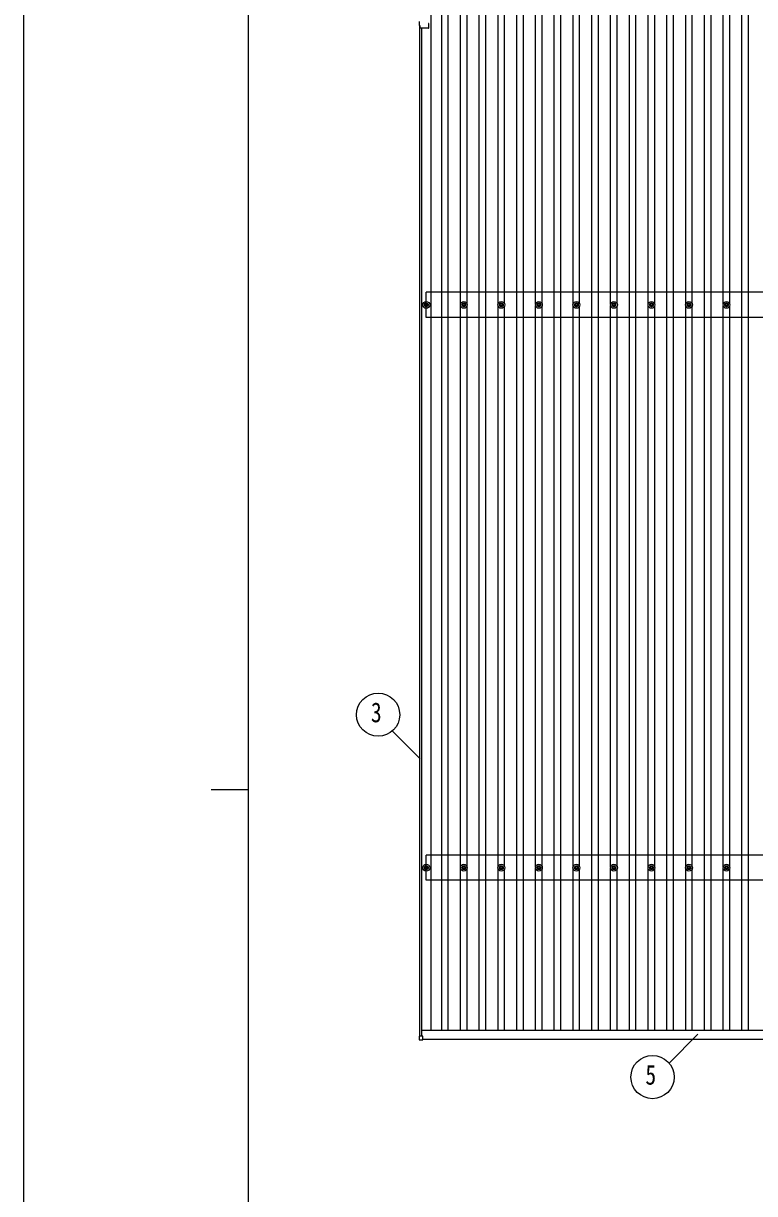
# Model space of a CAD drawing. Units: millimetres, scale not verified. Extents: x -16820 to 16820, y -11880 to 11880.
# Drawn here: x -16820 to -12924, y -1654 to 4584 of the extents above; entities that cross this region are included whole.
import ezdxf
from ezdxf.enums import TextEntityAlignment as Align

# ---------------------------------------------------------------- set-up
doc = ezdxf.new("R2010")
doc.units = ezdxf.units.MM
doc.header["$LTSCALE"] = 50
for name, color, linetype in [('0-4_YKK_13', 4, 'Continuous'), ('0-5_YKK_A1', 4, 'Continuous'), ('0-6_YKK_D', 6, 'Continuous'), ('0-7_YKK_ZWAK', 7, 'Continuous')]:
    doc.layers.add(name, color=color, linetype=linetype)
doc.styles.add('ＭＳ ゴシック', font='')
doc.styles.get('ＭＳ ゴシック').set_extended_font_data('MS Gothic')

msp = doc.modelspace()

# ---------------------------------------------------------------- linework, layer by layer
at = {"layer": '0-4_YKK_13'}
for p, q in [((-14708.92, 4573.51), (-14708.92, 4593.51)), ((-14707.42, 4573.51), (-14708.92, 4573.51)), ((-14707.42, 4573.51), (-14707.42, 4559.51)), ((-14684.82, 4558.51), (-14706.42, 4558.51)), ((-14661.42, 4558.51), (-14684.02, 4558.51)), ((-14660.42, 4559.51), (-14660.42, 4583.11)), ((-14683.42, 3085.32), (-14679, 3085.32)), ((-14683.42, 3081.82), (-14679, 3081.82)), ((-14675.17, 3093.57), (-14675.17, 3089.16)), ((-14675.17, 3077.99), (-14675.17, 3073.58)), ((-14671.67, 3093.57), (-14671.67, 3089.16)), ((-14671.67, 3077.99), (-14671.67, 3073.58)), ((-14667.84, 3085.32), (-14663.42, 3085.32)), ((-14667.84, 3081.82), (-14663.42, 3081.82)), ((-14483.42, 3085.32), (-14479, 3085.32)), ((-14483.42, 3081.82), (-14479, 3081.82)), ((-14475.17, 3093.57), (-14475.17, 3089.16)), ((-14475.17, 3077.99), (-14475.17, 3073.58)), ((-14471.67, 3093.57), (-14471.67, 3089.16)), ((-14471.67, 3077.99), (-14471.67, 3073.58)), ((-14467.84, 3085.32), (-14463.42, 3085.32)), ((-14467.84, 3081.82), (-14463.42, 3081.82)), ((-14283.42, 3085.32), (-14279, 3085.32)), ((-14283.42, 3081.82), (-14279, 3081.82)), ((-14275.17, 3093.57), (-14275.17, 3089.16)), ((-14275.17, 3077.99), (-14275.17, 3073.58)), ((-14271.67, 3093.57), (-14271.67, 3089.16)), ((-14271.67, 3077.99), (-14271.67, 3073.58)), ((-14267.84, 3085.32), (-14263.42, 3085.32)), ((-14267.84, 3081.82), (-14263.42, 3081.82)), ((-14083.42, 3085.32), (-14079, 3085.32)), ((-14083.42, 3081.82), (-14079, 3081.82)), ((-14075.17, 3093.57), (-14075.17, 3089.16)), ((-14075.17, 3077.99), (-14075.17, 3073.58)), ((-14071.67, 3093.57), (-14071.67, 3089.16)), ((-14071.67, 3077.99), (-14071.67, 3073.58)), ((-14067.84, 3085.32), (-14063.42, 3085.32)), ((-14067.84, 3081.82), (-14063.42, 3081.82)), ((-13883.42, 3085.32), (-13879, 3085.32)), ((-13883.42, 3081.82), (-13879, 3081.82)), ((-13875.17, 3093.57), (-13875.17, 3089.16)), ((-13875.17, 3077.99), (-13875.17, 3073.58)), ((-13871.67, 3093.57), (-13871.67, 3089.16)), ((-13871.67, 3077.99), (-13871.67, 3073.58)), ((-13867.84, 3085.32), (-13863.42, 3085.32)), ((-13867.84, 3081.82), (-13863.42, 3081.82)), ((-13683.42, 3085.32), (-13679, 3085.32)), ((-13683.42, 3081.82), (-13679, 3081.82)), ((-13675.17, 3093.57), (-13675.17, 3089.16)), ((-13675.17, 3077.99), (-13675.17, 3073.58)), ((-13671.67, 3093.57), (-13671.67, 3089.16)), ((-13671.67, 3077.99), (-13671.67, 3073.58)), ((-13667.84, 3085.32), (-13663.42, 3085.32)), ((-13667.84, 3081.82), (-13663.42, 3081.82)), ((-13483.42, 3085.32), (-13479, 3085.32)), ((-13483.42, 3081.82), (-13479, 3081.82)), ((-13475.17, 3093.57), (-13475.17, 3089.16)), ((-13475.17, 3077.99), (-13475.17, 3073.58)), ((-13471.67, 3093.57), (-13471.67, 3089.16)), ((-13471.67, 3077.99), (-13471.67, 3073.58)), ((-13467.84, 3085.32), (-13463.42, 3085.32)), ((-13467.84, 3081.82), (-13463.42, 3081.82)), ((-13283.42, 3085.32), (-13279, 3085.32)), ((-13283.42, 3081.82), (-13279, 3081.82)), ((-13275.17, 3093.57), (-13275.17, 3089.16)), ((-13275.17, 3077.99), (-13275.17, 3073.58)), ((-13271.67, 3093.57), (-13271.67, 3089.16)), ((-13271.67, 3077.99), (-13271.67, 3073.58)), ((-13267.84, 3085.32), (-13263.42, 3085.32)), ((-13267.84, 3081.82), (-13263.42, 3081.82)), ((-13083.42, 3085.32), (-13079, 3085.32)), ((-13083.42, 3081.82), (-13079, 3081.82)), ((-13075.17, 3093.57), (-13075.17, 3089.16)), ((-13075.17, 3077.99), (-13075.17, 3073.58)), ((-13071.67, 3093.57), (-13071.67, 3089.16)), ((-13071.67, 3077.99), (-13071.67, 3073.58)), ((-13067.84, 3085.32), (-13063.42, 3085.32)), ((-13067.84, 3081.82), (-13063.42, 3081.82)), ((-14683.42, 85.32), (-14679, 85.32)), ((-14683.42, 81.82), (-14679, 81.82)), ((-14675.17, 93.57), (-14675.17, 89.16)), ((-14675.17, 77.99), (-14675.17, 73.58)), ((-14671.67, 93.57), (-14671.67, 89.16)), ((-14671.67, 77.99), (-14671.67, 73.58)), ((-14667.84, 85.32), (-14663.42, 85.32)), ((-14667.84, 81.82), (-14663.42, 81.82)), ((-14483.42, 85.32), (-14479, 85.32)), ((-14483.42, 81.82), (-14479, 81.82)), ((-14475.17, 93.57), (-14475.17, 89.16)), ((-14475.17, 77.99), (-14475.17, 73.58)), ((-14471.67, 93.57), (-14471.67, 89.16)), ((-14471.67, 77.99), (-14471.67, 73.58)), ((-14467.84, 85.32), (-14463.42, 85.32)), ((-14467.84, 81.82), (-14463.42, 81.82)), ((-14283.42, 85.32), (-14279, 85.32)), ((-14283.42, 81.82), (-14279, 81.82)), ((-14275.17, 93.57), (-14275.17, 89.16)), ((-14275.17, 77.99), (-14275.17, 73.58)), ((-14271.67, 93.57), (-14271.67, 89.16)), ((-14271.67, 77.99), (-14271.67, 73.58)), ((-14267.84, 85.32), (-14263.42, 85.32)), ((-14267.84, 81.82), (-14263.42, 81.82)), ((-14083.42, 85.32), (-14079, 85.32)), ((-14083.42, 81.82), (-14079, 81.82)), ((-14075.17, 93.57), (-14075.17, 89.16)), ((-14075.17, 77.99), (-14075.17, 73.58)), ((-14071.67, 93.57), (-14071.67, 89.16)), ((-14071.67, 77.99), (-14071.67, 73.58)), ((-14067.84, 85.32), (-14063.42, 85.32)), ((-14067.84, 81.82), (-14063.42, 81.82)), ((-13883.42, 85.32), (-13879, 85.32)), ((-13883.42, 81.82), (-13879, 81.82)), ((-13875.17, 93.57), (-13875.17, 89.16)), ((-13875.17, 77.99), (-13875.17, 73.58)), ((-13871.67, 93.57), (-13871.67, 89.16)), ((-13871.67, 77.99), (-13871.67, 73.58)), ((-13867.84, 85.32), (-13863.42, 85.32)), ((-13867.84, 81.82), (-13863.42, 81.82)), ((-13683.42, 85.32), (-13679, 85.32)), ((-13683.42, 81.82), (-13679, 81.82)), ((-13675.17, 93.57), (-13675.17, 89.16)), ((-13675.17, 77.99), (-13675.17, 73.58)), ((-13671.67, 93.57), (-13671.67, 89.16)), ((-13671.67, 77.99), (-13671.67, 73.58)), ((-13667.84, 85.32), (-13663.42, 85.32)), ((-13667.84, 81.82), (-13663.42, 81.82)), ((-13483.42, 85.32), (-13479, 85.32)), ((-13483.42, 81.82), (-13479, 81.82)), ((-13475.17, 93.57), (-13475.17, 89.16)), ((-13475.17, 77.99), (-13475.17, 73.58)), ((-13471.67, 93.57), (-13471.67, 89.16)), ((-13471.67, 77.99), (-13471.67, 73.58)), ((-13467.84, 85.32), (-13463.42, 85.32)), ((-13467.84, 81.82), (-13463.42, 81.82)), ((-13283.42, 85.32), (-13279, 85.32)), ((-13283.42, 81.82), (-13279, 81.82)), ((-13275.17, 93.57), (-13275.17, 89.16)), ((-13275.17, 77.99), (-13275.17, 73.58)), ((-13271.67, 93.57), (-13271.67, 89.16)), ((-13271.67, 77.99), (-13271.67, 73.58)), ((-13267.84, 85.32), (-13263.42, 85.32)), ((-13267.84, 81.82), (-13263.42, 81.82)), ((-13083.42, 85.32), (-13079, 85.32)), ((-13083.42, 81.82), (-13079, 81.82)), ((-13075.17, 93.57), (-13075.17, 89.16)), ((-13075.17, 77.99), (-13075.17, 73.58)), ((-13071.67, 93.57), (-13071.67, 89.16)), ((-13071.67, 77.99), (-13071.67, 73.58)), ((-13067.84, 85.32), (-13063.42, 85.32)), ((-13067.84, 81.82), (-13063.42, 81.82)), ((-14711.72, -815.32), (-14711.72, -833.32)), ((-14692.72, -814.32), (-14710.72, -814.32)), ((-14710.72, -834.32), (-14692.72, -834.32)), ((-14691.72, -833.32), (-14691.72, -815.32))]:
    msp.add_line(p, q, dxfattribs=at)
for centre, radius in [((-14673.42, 3083.57), 18.25), ((-14673.42, 3083.57), 10.15), ((-14673.42, 3083.57), 5.85), ((-14673.42, 3083.57), 5.25), ((-14473.42, 3083.57), 18.25), ((-14473.42, 3083.57), 10.15), ((-14473.42, 3083.57), 5.85), ((-14473.42, 3083.57), 5.25), ((-14273.42, 3083.57), 18.25), ((-14273.42, 3083.57), 10.15), ((-14273.42, 3083.57), 5.85), ((-14273.42, 3083.57), 5.25), ((-14073.42, 3083.57), 18.25), ((-14073.42, 3083.57), 10.15), ((-14073.42, 3083.57), 5.85), ((-14073.42, 3083.57), 5.25), ((-13873.42, 3083.57), 18.25), ((-13873.42, 3083.57), 10.15), ((-13873.42, 3083.57), 5.85), ((-13873.42, 3083.57), 5.25), ((-13673.42, 3083.57), 18.25), ((-13673.42, 3083.57), 10.15), ((-13673.42, 3083.57), 5.85), ((-13673.42, 3083.57), 5.25), ((-13473.42, 3083.57), 18.25), ((-13473.42, 3083.57), 10.15), ((-13473.42, 3083.57), 5.85), ((-13473.42, 3083.57), 5.25), ((-13273.42, 3083.57), 18.25), ((-13273.42, 3083.57), 10.15), ((-13273.42, 3083.57), 5.85), ((-13273.42, 3083.57), 5.25), ((-13073.42, 3083.57), 18.25), ((-13073.42, 3083.57), 10.15), ((-13073.42, 3083.57), 5.85), ((-13073.42, 3083.57), 5.25), ((-14673.42, 83.57), 18.25), ((-14673.42, 83.57), 10.15), ((-14673.42, 83.57), 5.85), ((-14673.42, 83.57), 5.25), ((-14473.42, 83.57), 18.25), ((-14473.42, 83.57), 10.15), ((-14473.42, 83.57), 5.85), ((-14473.42, 83.57), 5.25), ((-14273.42, 83.57), 18.25), ((-14273.42, 83.57), 10.15), ((-14273.42, 83.57), 5.85), ((-14273.42, 83.57), 5.25), ((-14073.42, 83.57), 18.25), ((-14073.42, 83.57), 10.15), ((-14073.42, 83.57), 5.85), ((-14073.42, 83.57), 5.25), ((-13873.42, 83.57), 18.25), ((-13873.42, 83.57), 10.15), ((-13873.42, 83.57), 5.85), ((-13873.42, 83.57), 5.25), ((-13673.42, 83.57), 18.25), ((-13673.42, 83.57), 10.15), ((-13673.42, 83.57), 5.85), ((-13673.42, 83.57), 5.25), ((-13473.42, 83.57), 18.25), ((-13473.42, 83.57), 10.15), ((-13473.42, 83.57), 5.85), ((-13473.42, 83.57), 5.25), ((-13273.42, 83.57), 18.25), ((-13273.42, 83.57), 10.15), ((-13273.42, 83.57), 5.85), ((-13273.42, 83.57), 5.25), ((-13073.42, 83.57), 18.25), ((-13073.42, 83.57), 10.15), ((-13073.42, 83.57), 5.85), ((-13073.42, 83.57), 5.25)]:
    msp.add_circle(centre, radius, dxfattribs=at)
for centre, radius, start, end in [((-14706.42, 4559.51), 1, 180, 269.99999), ((-14684.42, 4558.21), 0.5, 36.8699, 143.1301), ((-14661.42, 4559.51), 1, 269.99999, 0), ((-14660.12, 4583.51), 0.5, 126.8699, 233.1301), ((-14710.72, -815.32), 1, 90, 180), ((-14710.72, -833.32), 1, 180, 270), ((-14692.72, -815.32), 1, 0, 90), ((-14692.72, -833.32), 1, 270, 0)]:
    msp.add_arc(centre, radius, start, end, dxfattribs=at)
at = {"layer": '0-5_YKK_A1'}
for p, q in [((-14646.92, -783.03), (-14646.92, 9947.21)), ((-14590.92, -783.03), (-14590.92, 9947.21)), ((-14555.92, -783.03), (-14555.92, 9947.21)), ((-14390.92, -783.03), (-14390.92, 9947.21)), ((-14355.92, -783.03), (-14355.92, 9947.21)), ((-14190.92, -783.03), (-14190.92, 9947.21)), ((-14155.92, -783.03), (-14155.92, 9947.21)), ((-13990.92, -783.03), (-13990.92, 9947.21)), ((-13955.92, -783.03), (-13955.92, 9947.21)), ((-13790.92, -783.03), (-13790.92, 9947.21)), ((-13755.92, -783.03), (-13755.92, 9947.21)), ((-13590.92, -783.03), (-13590.92, 9947.21)), ((-13555.92, -783.03), (-13555.92, 9947.21)), ((-13390.92, -783.03), (-13390.92, 9947.21)), ((-13355.92, -783.03), (-13355.92, 9947.21)), ((-13190.92, -783.03), (-13190.92, 9947.21)), ((-13155.92, -783.03), (-13155.92, 9947.21)), ((-12990.92, -783.03), (-12990.92, 9947.21)), ((-12955.92, -783.03), (-12955.92, 9947.21)), ((-14490.92, 3088.75), (-14490.92, 6078.4)), ((-14455.92, 3088.75), (-14455.92, 6078.4)), ((-14290.92, 3088.75), (-14290.92, 6078.4)), ((-14255.92, 3088.75), (-14255.92, 6078.4)), ((-14090.92, 3088.75), (-14090.92, 6078.4)), ((-14055.92, 3088.75), (-14055.92, 6078.4)), ((-13890.92, 3088.75), (-13890.92, 6078.4)), ((-13855.92, 3088.75), (-13855.92, 6078.4)), ((-13690.92, 3088.75), (-13690.92, 6078.4)), ((-13655.92, 3088.75), (-13655.92, 6078.4)), ((-13490.92, 3088.75), (-13490.92, 6078.4)), ((-13455.92, 3088.75), (-13455.92, 6078.4)), ((-13290.92, 3088.75), (-13290.92, 6078.4)), ((-13255.92, 3088.75), (-13255.92, 6078.4)), ((-13090.92, 3088.75), (-13090.92, 6078.4)), ((-13055.92, 3088.75), (-13055.92, 6078.4)), ((-14708.42, -814.32), (-14708.42, 4573.51)), ((-14696.42, -814.32), (-14696.42, 4558.51)), ((-9273.42, 3150.57), (-14673.42, 3150.57)), ((-14673.42, 3016.57), (-14673.42, 3150.57)), ((-14490.92, 88.75), (-14490.92, 3078.4)), ((-14455.92, 88.75), (-14455.92, 3078.4)), ((-14290.92, 88.75), (-14290.92, 3078.4)), ((-14255.92, 88.75), (-14255.92, 3078.4)), ((-14090.92, 88.75), (-14090.92, 3078.4)), ((-14055.92, 88.75), (-14055.92, 3078.4)), ((-13890.92, 88.75), (-13890.92, 3078.4)), ((-13855.92, 88.75), (-13855.92, 3078.4)), ((-13690.92, 88.75), (-13690.92, 3078.4)), ((-13655.92, 88.75), (-13655.92, 3078.4)), ((-13490.92, 88.75), (-13490.92, 3078.4)), ((-13455.92, 88.75), (-13455.92, 3078.4)), ((-13290.92, 88.75), (-13290.92, 3078.4)), ((-13255.92, 88.75), (-13255.92, 3078.4)), ((-13090.92, 88.75), (-13090.92, 3078.4)), ((-13055.92, 88.75), (-13055.92, 3078.4)), ((-9273.42, 3016.57), (-14673.42, 3016.57)), ((-9273.42, 150.57), (-14673.42, 150.57)), ((-14673.42, 16.57), (-14673.42, 150.57)), ((-14490.92, -783.03), (-14490.92, 78.4)), ((-14455.92, -783.03), (-14455.92, 78.4)), ((-14290.92, -783.03), (-14290.92, 78.4)), ((-14255.92, -783.03), (-14255.92, 78.4)), ((-14090.92, -783.03), (-14090.92, 78.4)), ((-14055.92, -783.03), (-14055.92, 78.4)), ((-13890.92, -783.03), (-13890.92, 78.4)), ((-13855.92, -783.03), (-13855.92, 78.4)), ((-13690.92, -783.03), (-13690.92, 78.4)), ((-13655.92, -783.03), (-13655.92, 78.4)), ((-13490.92, -783.03), (-13490.92, 78.4)), ((-13455.92, -783.03), (-13455.92, 78.4)), ((-13290.92, -783.03), (-13290.92, 78.4)), ((-13255.92, -783.03), (-13255.92, 78.4)), ((-13090.92, -783.03), (-13090.92, 78.4)), ((-13055.92, -783.03), (-13055.92, 78.4)), ((-9273.42, 16.57), (-14673.42, 16.57)), ((-14696.42, -783.03), (-9250.42, -783.03)), ((-14691.72, -831.02), (-9255.12, -831.02))]:
    msp.add_line(p, q, dxfattribs=at)
at = {"layer": '0-6_YKK_D'}
for p, q in [((-14854.34, 812.18), (-14705.54, 663.39)), ((-13379.65, -957.92), (-13226.32, -804.59))]:
    msp.add_line(p, q, dxfattribs=at)
for centre in [(-14929.97, 899.07), (-13467.41, -1032.55)]:
    msp.add_circle(centre, 115.2, dxfattribs=at)
at = {"layer": '0-7_YKK_ZWAK'}
for p, q in [((-15619.92, -10100), (-15619.92, 11100)), ((-15819.92, 500), (-15619.92, 500))]:
    msp.add_line(p, q, dxfattribs=at)
msp.add_lwpolyline([(-16820, -11880), (16820, -11880), (16820, 11880), (-16820, 11880)], close=True, dxfattribs=at)

# ---------------------------------------------------------------- texts
at = {"layer": '0-6_YKK_D', "style": 'ＭＳ ゴシック', "width": 0.8}
for s, p in [('3', (-14968.37, 827.07)), ('5', (-13505.81, -1104.55))]:
    msp.add_text(s, height=105.6, dxfattribs=at).set_placement(p, align=Align.BOTTOM_LEFT)

doc.saveas('drawing.dxf')
